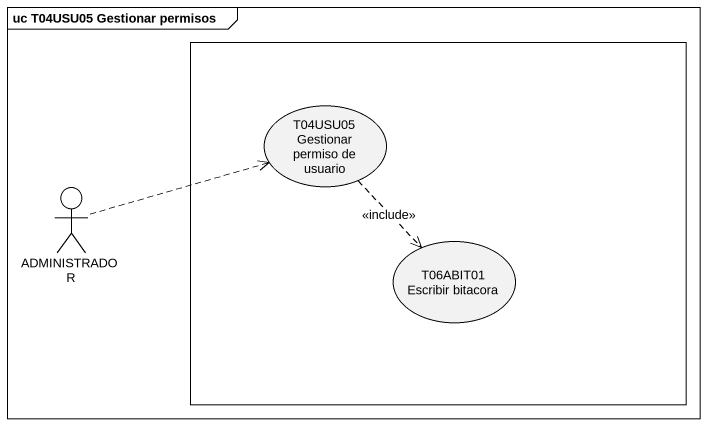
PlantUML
@startuml
mainframe uc T04USU05 Gestionar permisos
rectangle " " as rectangle1 {
  usecase "T04USU05 Gestionar permiso de usuario" as T04USU05_Gestionar_permiso
  usecase "T06ABIT01 Escribir bitacora" as T06ABIT01_Escribir_bitacora
}
actor ADMINISTRADOR
T04USU05_Gestionar_permiso ..> T06ABIT01_Escribir_bitacora : <<include>>
ADMINISTRADOR .right.> T04USU05_Gestionar_permiso
@enduml
